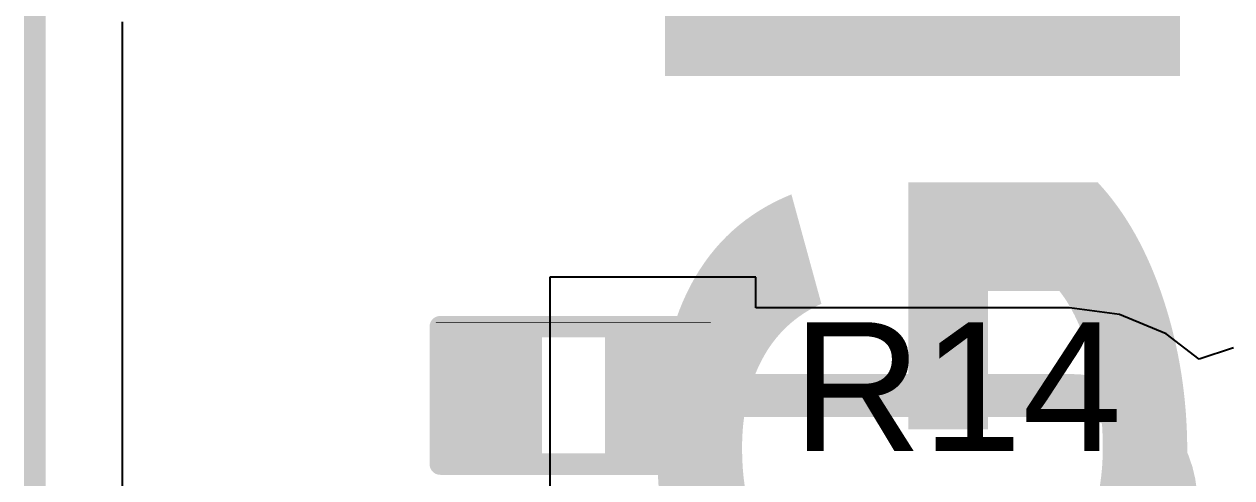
# Model space of a CAD drawing. Header units: inches. Extents: x -3 to 195, y 0 to 199.
# Drawn here: x -0.0025 to 0.2789, y 1.6831 to 1.7887 of the extents above; entities that cross this region are included whole.
import ezdxf

# ---------------------------------------------------------------- set-up
doc = ezdxf.new("R2010")
doc.units = ezdxf.units.IN
doc.header["$MEASUREMENT"] = 0
for name, color, linetype in [('Board Outline', 216, 'Continuous'), ('Bottom Layer', 5, 'Continuous'), ('Top Layer', 1, 'Continuous'), ('Top Overlay', 2, 'Continuous'), ('Top Paste', 8, 'Continuous'), ('Top Solder', 216, 'Continuous')]:
    doc.layers.add(name, color=color, linetype=linetype)
doc.styles.add('Arial', font='', dxfattribs={"height": 0.2})
doc.styles.add('Arial Black', font='', dxfattribs={"height": 0.2})
doc.styles.get('Arial').set_extended_font_data('Arial')
doc.styles.get('Arial Black').set_extended_font_data('Arial Black')

# ---------------------------------------------------------------- blocks, each defined once
blk = doc.blocks.new('R___0402_70')
at = {"layer": 'Top Layer'}
for points in [[(-0.0275, -0.0125), (-0.0275, 0.0125), (-0.0095, 0.0125), (-0.0095, -0.0125)], [(0.0095, -0.0125), (0.0095, 0.0125), (0.0275, 0.0125), (0.0275, -0.0125)]]:
    blk.add_hatch(color=1, dxfattribs=at).paths.add_polyline_path(points)
at = {"layer": 'Top Paste'}
for points in [[(-0.0275, -0.0125), (-0.0275, 0.0125), (-0.0095, 0.0125), (-0.0095, -0.0125)], [(0.0095, -0.0125), (0.0095, 0.0125), (0.0275, 0.0125), (0.0275, -0.0125)]]:
    blk.add_hatch(color=8, dxfattribs=at).paths.add_polyline_path(points)
at = {"layer": 'Top Solder'}
for points in [[(-0.02967, -0.01467), (-0.02967, 0.01467), (-0.00734, 0.01467), (-0.00734, -0.01467)], [(0.00733, -0.01467), (0.00733, 0.01467), (0.02966, 0.01467), (0.02966, -0.01467)]]:
    blk.add_hatch(color=216, dxfattribs=at).paths.add_polyline_path(points)
at = {"layer": 'Top Overlay'}
for points in [[(0.031, 0.016, 0.005, 0.005, 0), (-0.031, 0.016, 0.005, 0.005, 0)], [(-0.031, 0.016, 0.005, 0.005, 0), (-0.031, -0.016, 0.005, 0.005, 0)], [(0.031, 0.016, 0.005, 0.005, 0), (0.031, -0.016, 0.005, 0.005, 0)], [(0.031, -0.016, 0.005, 0.005, 0), (-0.031, -0.016, 0.005, 0.005, 0)], [(0.032, -0.017, 0.000127, 0.000127, 0), (-0.032, -0.017, 0.000127, 0.000127, 0)]]:
    blk.add_lwpolyline(points, format="xyseb", dxfattribs=at)
for points in [[(-0.03225, 0.016, 0.0025, 0.0025, 1), (-0.02975, 0.016, 0.0025, 0.0025, 1)], [(-0.03225, 0.016, 0.0025, 0.0025, 1), (-0.02975, 0.016, 0.0025, 0.0025, 1)], [(0.02975, 0.016, 0.0025, 0.0025, 1), (0.03225, 0.016, 0.0025, 0.0025, 1)], [(0.02975, 0.016, 0.0025, 0.0025, 1), (0.03225, 0.016, 0.0025, 0.0025, 1)], [(-0.03225, -0.016, 0.0025, 0.0025, 1), (-0.02975, -0.016, 0.0025, 0.0025, 1)], [(-0.03225, -0.016, 0.0025, 0.0025, 1), (-0.02975, -0.016, 0.0025, 0.0025, 1)], [(0.02975, -0.016, 0.0025, 0.0025, 1), (0.03225, -0.016, 0.0025, 0.0025, 1)], [(0.02975, -0.016, 0.0025, 0.0025, 1), (0.03225, -0.016, 0.0025, 0.0025, 1)], [(-0.03203, -0.017, 0.0000635, 0.0000635, 1), (-0.03197, -0.017, 0.0000635, 0.0000635, 1)], [(0.03197, -0.017, 0.0000635, 0.0000635, 1), (0.03203, -0.017, 0.0000635, 0.0000635, 1)]]:
    blk.add_lwpolyline(points, format="xyseb", close=True, dxfattribs=at)

msp = doc.modelspace()

# ---------------------------------------------------------------- linework, layer by layer
at = {"layer": 'Board Outline'}
msp.add_lwpolyline([(0, 0, 0.005, 0.005, 0), (0, 1.80966, 0.005, 0.005, 0)], format="xyseb", dxfattribs=at)
at = {"layer": 'Bottom Layer'}
msp.add_line((0.02039, 1.54618), (0.02039, 1.78927), dxfattribs=at)
at = {"layer": 'Top Layer'}
for p, q in [((0.02039, 1.51783), (0.02039, 1.78927)), ((0.16797, 1.72975), (0.11997, 1.72975)), ((0.11997, 1.72975), (0.11997, 1.67475)), ((0.16797, 1.72264), (0.16797, 1.72975)), ((0.24098, 1.72264), (0.16797, 1.72264)), ((0.24105, 1.72263), (0.24098, 1.72264)), ((0.2527, 1.7211), (0.24105, 1.72263)), ((0.26363, 1.71657), (0.2527, 1.7211)), ((0.27126, 1.71071), (0.26363, 1.71657)), ((0.27926, 1.71332), (0.27126, 1.71071))]:
    msp.add_line(p, q, dxfattribs=at)
for points in [[(0.14397, 1.70225, 0.01, 0.01, 0), (0.24098, 1.70225, 0.01, 0.01, 0)], [(0.24098, 1.70225, 0.01, 0.01, -0.414214), (0.26588, 1.67735, 0.01, 0.01, 0)]]:
    msp.add_lwpolyline(points, format="xyseb", dxfattribs=at)
for points in [[(0.14147, 1.70225, 0.005, 0.005, 1), (0.14647, 1.70225, 0.005, 0.005, 1)], [(0.23848, 1.70225, 0.005, 0.005, 1), (0.24348, 1.70225, 0.005, 0.005, 1)], [(0.23848, 1.70225, 0.005, 0.005, 1), (0.24348, 1.70225, 0.005, 0.005, 1)]]:
    msp.add_lwpolyline(points, format="xyseb", close=True, dxfattribs=at)

# ---------------------------------------------------------------- block references
at = {"rotation": 180}
msp.add_blockref('R___0402_70', (0.12547, 1.70225), dxfattribs=at)

# ---------------------------------------------------------------- texts
at = {"layer": 'Top Overlay', "style": 'Arial Black'}
msp.add_text('HIGH VOLTAGE', height=0.12, rotation=90, dxfattribs=at).set_placement((0.26681, 0.43141))
at = {"layer": 'Top Overlay', "style": 'Arial'}
msp.add_text('R14', height=0.03, dxfattribs=at).set_placement((0.17645, 1.6893))

doc.saveas('drawing.dxf')
